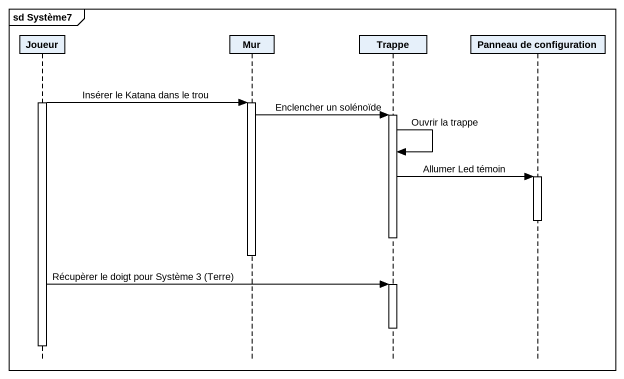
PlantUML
@startuml
mainframe sd Système7
hide footbox
participant Joueur
participant Mur
participant Trappe
participant "Panneau de configuration" as Panneau_de_configuration

activate Joueur
Joueur -> Mur : Insérer le Katana dans le trou
activate Mur
Mur -> Trappe : Enclencher un solénoïde
activate Trappe
Trappe -> Trappe : Ouvrir la trappe
Trappe -> Panneau_de_configuration : Allumer Led témoin
activate Panneau_de_configuration
deactivate Panneau_de_configuration
deactivate Trappe
deactivate Mur
Joueur -> Trappe : Récupèrer le doigt pour Système 3 (Terre)
activate Trappe
deactivate Trappe
deactivate Joueur
@enduml
